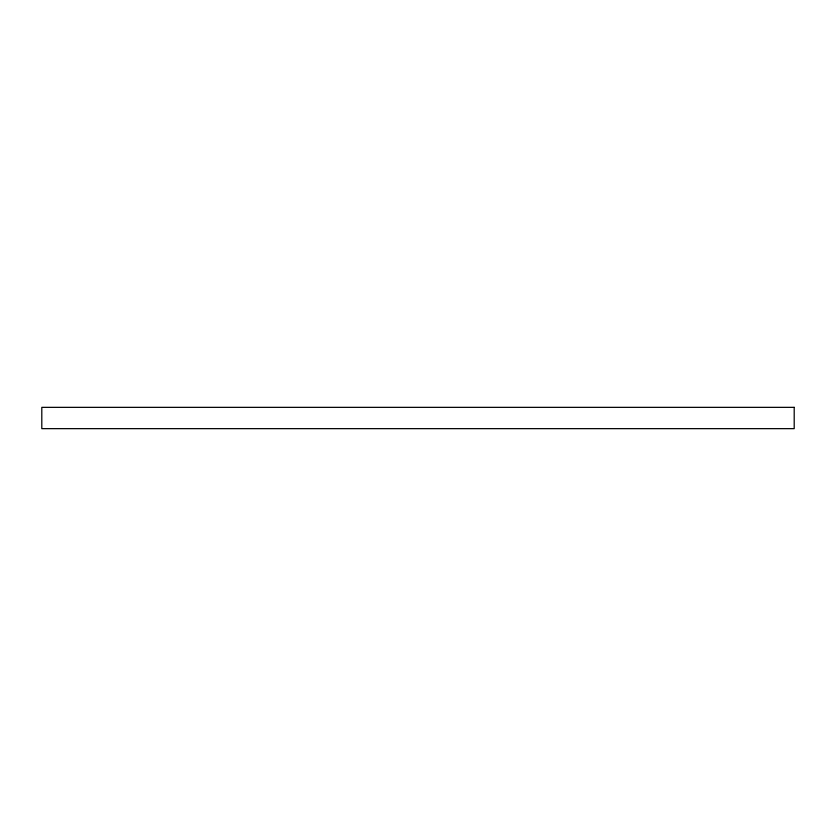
<?xml version="1.0" encoding="UTF-8"?>
<svg xmlns="http://www.w3.org/2000/svg" width="836" height="836" viewBox="0 0 836 836"><rect width="100%" height="100%" fill="white"/><g stroke="black" fill="none" stroke-linecap="round" stroke-linejoin="round"><path stroke-width="1.25" d="M794.2 407.351L41.8 407.351L41.8 428.649L794.2 428.649L794.2 407.351"/></g></svg>
